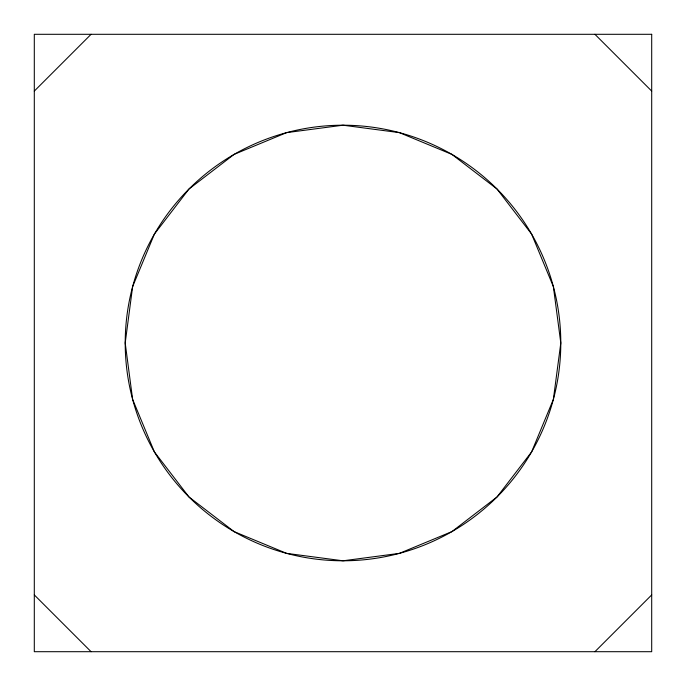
<?xml version="1.0" encoding="UTF-8"?>
<svg xmlns="http://www.w3.org/2000/svg" width="686" height="686" viewBox="0 0 686 686"><rect width="100%" height="100%" fill="white"/><g stroke="black" fill="none" stroke-linecap="round" stroke-linejoin="round"><path stroke-width="1.03" d="M34.3 91.084L91.084 34.3M594.916 651.7L651.7 594.916M594.916 34.3L651.7 91.084M34.3 594.916L91.084 651.7M132.63 286.628L125.204 343L132.63 399.372L154.384 451.894L189.002 496.998L234.106 531.616L286.628 553.37L343 560.796L399.372 553.37L451.894 531.616L496.998 496.998L531.616 451.894L553.37 399.372L560.796 343L553.37 286.628L531.616 234.106L496.998 189.002L451.894 154.384L399.372 132.63L343 125.204L286.628 132.63L234.106 154.384L189.002 189.002L154.384 234.106L132.63 286.628M651.7 34.3L34.3 34.3L34.3 651.7L651.7 651.7L651.7 34.3M234.106 531.616A217.796 217.796 0 0 0 560.796 343A217.796 217.796 0 0 0 234.106 154.384A217.796 217.796 0 0 0 234.106 531.616"/></g></svg>
